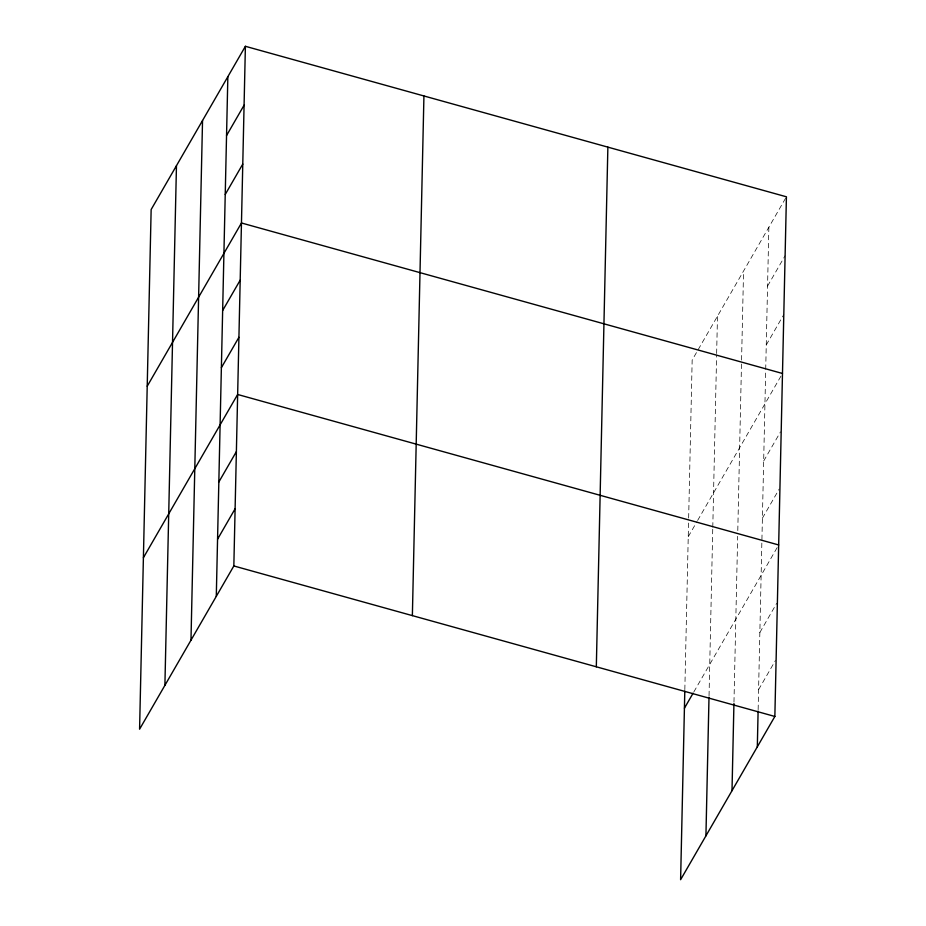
<?xml version="1.0" encoding="UTF-8"?>
<svg xmlns="http://www.w3.org/2000/svg" width="926" height="926" viewBox="0 0 926 926"><rect width="100%" height="100%" fill="white"/><g stroke="black" fill="none" stroke-linecap="round" stroke-linejoin="round"><path stroke-width="0.69" stroke-dasharray="4.63 3.47" d="M684.835 689.638L688.62 519.486M688.655 518.051L692.162 360.04L786.417 196.798M709.038 695.808L712.754 528.607M712.788 527.183L716.62 354.982M716.643 353.547L717.476 316.194M733.971 702.082L737.663 536.316M737.79 530.598L741.541 361.522M741.576 360.087L743.555 271.029M758.139 709.686L765.675 370.828M765.709 369.393L768.869 227.183M767.561 286.076L785.109 255.692M766.253 344.97L783.79 314.585M688.238 536.721L696.919 521.697M697.637 520.435L781.787 374.694M763.672 461.032L780.514 431.863M762.399 518.19L779.241 489.021M693.829 691.93L777.967 546.178M759.852 632.516L776.694 603.347M758.579 689.673L775.421 660.504"/><path stroke-width="1.39" d="M164.897 685.356L176.461 165.696M190.976 640.19L202.539 120.53M216.29 596.344L227.854 76.684M245.39 46.3L151.146 209.542L139.583 729.202L233.838 565.96L245.39 46.3L786.417 196.798L774.854 716.458L680.61 879.7L684.8 691.062M412.371 615.628L423.934 95.968M596.321 666.789L607.873 147.13M705.925 835.854L709.003 697.232M732.003 790.688L733.936 703.517M757.318 746.842L758.105 711.11M226.534 135.578L244.082 105.194M225.226 194.472L242.774 164.087M147.211 386.223L241.466 222.981L782.482 373.479M222.645 310.534L240.193 280.15M221.372 367.691L238.92 337.307M143.403 557.718L237.646 394.476L778.673 544.963M218.837 482.018L236.373 451.633M217.564 539.187L235.1 508.802M684.418 708.216L693.099 693.18M233.838 565.96L774.854 716.458"/></g></svg>
